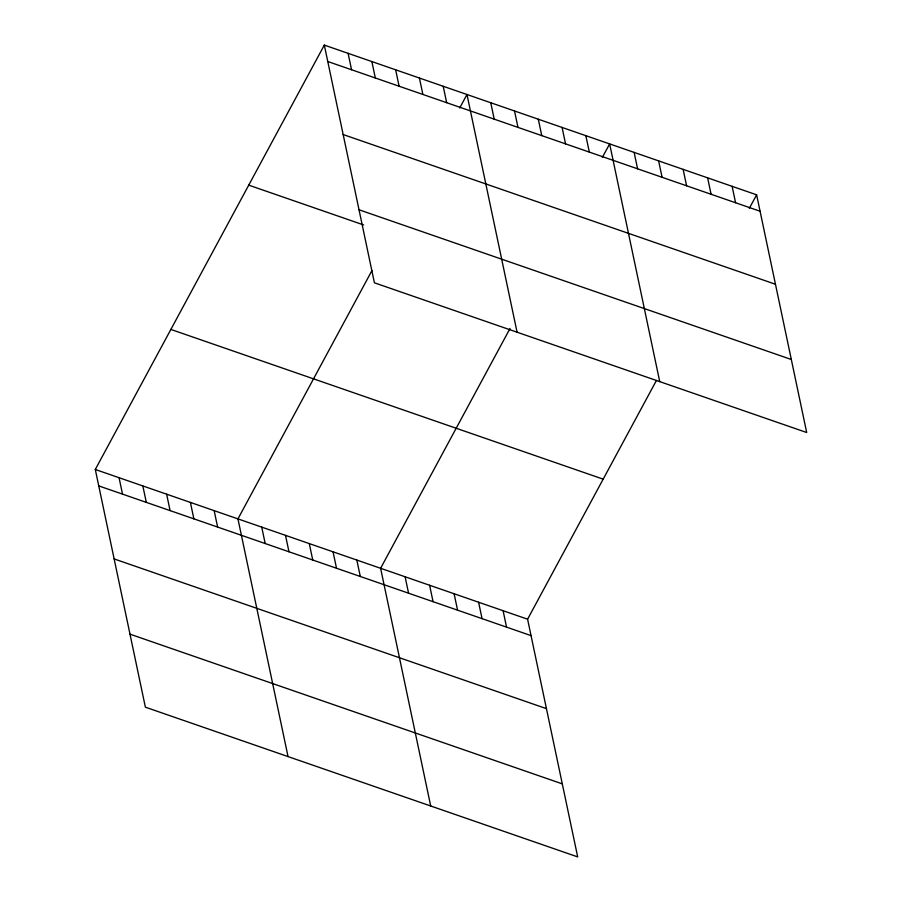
<?xml version="1.0" encoding="UTF-8"?>
<svg xmlns="http://www.w3.org/2000/svg" width="902" height="902" viewBox="0 0 902 902"><rect width="100%" height="100%" fill="white"/><g stroke="black" fill="none" stroke-linecap="round" stroke-linejoin="round"><path stroke-width="1.35" d="M656.385 380.554L527.591 619.2L577.686 856.9L145.38 707.179L95.296 469.48L324.314 45.1L756.62 194.821L806.704 432.52L374.409 282.8L324.314 45.1M371.928 270.623L237.948 518.887L288.042 756.586M459.682 108.026L466.977 94.507L517.072 332.207M510.047 328.452L380.61 568.294L430.705 805.993M602.344 157.422L609.639 143.914L659.723 381.614M749.325 208.328L756.62 194.821M327.776 61.516L760.082 211.237M343.166 134.545L775.461 284.254M359.019 209.771L791.325 359.492M248.738 185.147L363.653 224.948M170.873 329.433L603.167 479.154M95.296 469.48L527.591 619.2M98.746 485.896L531.053 635.617M114.137 558.924L546.443 708.645M129.989 634.162L562.296 783.872M732.12 186.331L735.581 202.747M707.619 177.852L711.08 194.268M683.13 169.362L686.591 185.778M658.629 160.883L662.091 177.299M634.129 152.393L637.59 168.821M585.86 135.683L589.322 152.1M562.081 127.441L565.543 143.858M538.302 119.211L541.764 135.627M514.523 110.98L517.985 127.396M490.756 102.738L494.206 119.154M443.198 86.276L446.659 102.693M419.419 78.034L422.88 94.451M395.64 69.804L399.101 86.22M503.102 610.722L506.552 627.138M371.872 61.573L375.322 77.989M478.601 602.232L482.063 618.648M348.093 53.331L351.555 69.747M454.101 593.753L457.562 610.169M429.6 585.263L433.061 601.679M405.111 576.784L408.572 593.2M356.831 560.063L360.293 576.479M333.052 551.832L336.514 568.249M309.285 543.59L312.746 560.007M285.506 535.36L288.967 551.776M261.727 527.129L265.188 543.545M214.169 510.656L217.63 527.072M190.401 502.425L193.862 518.842M166.622 494.183L170.083 510.6M142.843 485.952L146.304 502.369M119.064 477.722L122.525 494.138"/></g></svg>
